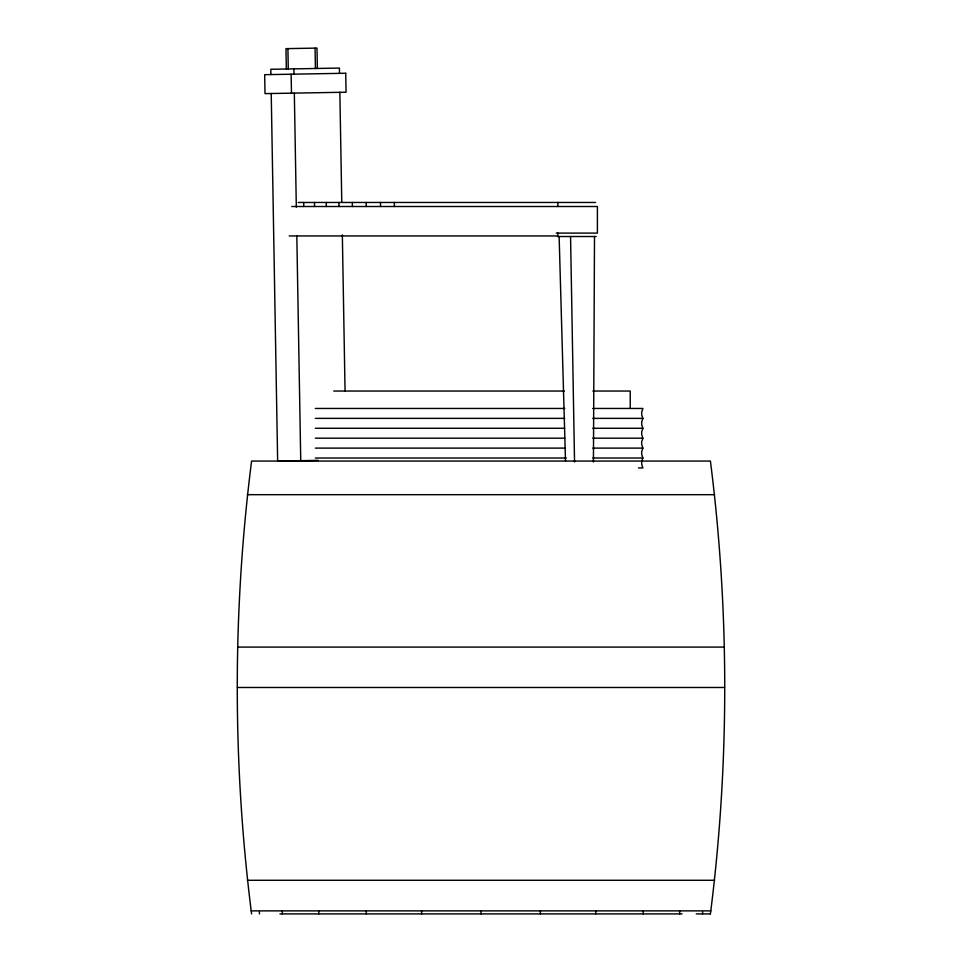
<?xml version="1.0" encoding="UTF-8"?>
<svg xmlns="http://www.w3.org/2000/svg" width="962" height="962" viewBox="0 0 962 962"><rect width="100%" height="100%" fill="white"/><g stroke="black" fill="none" stroke-linecap="round" stroke-linejoin="round"><path stroke-width="1.44" d="M593.434 461.976L594.504 236.508M251.587 913.9C232.503 763.828 232.503 611.135 251.587 461.063L710.413 461.063C729.497 611.135 729.497 763.828 710.413 913.9M592.688 408.453L642.881 408.453L641.798 411.7A7.6 5.375 -90 0 0 641.798 415.127L642.881 418.374L641.798 421.609A7.6 5.375 -90 0 0 641.798 425.036L642.881 428.282L641.798 431.529A7.6 5.375 -90 0 0 641.798 434.944L642.881 438.191L641.798 441.438A7.6 5.375 -90 0 0 641.798 444.865L642.881 448.112L641.798 451.346A7.6 5.375 -90 0 0 641.798 454.773L642.881 458.02L641.798 461.267A7.6 5.375 -90 0 0 641.798 464.682L642.881 467.929L638.455 467.929M318.362 460.353L277.645 461.063L271.224 93.518M298.22 202.465L557.852 202.465L557.852 206.505M558.068 202.465L595.574 202.465M291.69 206.505L597.402 206.505L597.402 233.105L556.24 233.105M289.213 235.943L557.852 235.943L557.852 232.996M557.407 236.508L596.236 236.508M333.742 391.041L564.393 391.041M592.832 391.041L630.242 391.041L630.242 408.453M315.332 408.453L564.718 408.453M315.332 418.374L564.718 418.374M592.796 418.374L642.881 418.374M315.332 428.282L564.718 428.282M592.796 428.282L642.881 428.282M315.332 438.191L564.718 438.191M592.796 438.191L642.881 438.191M315.332 448.112L564.718 448.112M592.796 448.112L642.881 448.112M315.332 458.02L566.221 458.02M592.796 458.02L642.881 458.02M247.366 494.684L714.634 494.684M237.83 647.089L724.17 647.089M237.422 687.481L724.578 687.481M247.366 880.278L714.634 880.278M251.202 910.882L710.798 910.882M279.93 913.9L682.07 913.9M696.247 913.9L710.172 913.9M559.126 236.508L565.5 461.014M570.562 236.508L574.542 461.94M339.514 73.365L339.418 68.074L270.803 69.276L270.899 74.567M339.851 92.316L341.763 201.828M342.34 234.836L345.057 390.861M317.364 68.47L317.003 48.1L285.979 48.641L286.327 69.011M315.067 48.136L315.416 68.494M293.903 68.879L293.999 74.158M294.324 93.11L296.32 207.131M296.813 235.63L300.745 460.666M291.137 74.218L291.474 93.158M287.915 48.605L288.263 68.975M702.597 911.892L702.597 913.9M679.677 910.882L679.677 913.9M643.217 910.882L643.217 913.9M595.706 910.882L595.706 913.9M540.379 910.882L540.379 913.9M481 910.882L481 913.9M421.621 910.882L421.621 913.9M394.36 202.465L394.36 206.505M380.519 202.465L380.519 206.505M366.294 910.882L366.294 913.9M366.245 202.465L366.245 206.505M352.345 202.465L352.345 206.505M338.973 202.465L338.973 206.505M326.298 202.465L326.298 206.505M318.783 910.882L318.783 913.9M314.502 202.465L314.502 206.505M303.727 202.465L303.727 206.505M282.323 910.882L282.323 913.9M259.403 911.892L259.403 913.9M345.731 73.256L264.682 74.675L265.007 93.627L346.067 92.208L345.731 73.256"/></g></svg>
